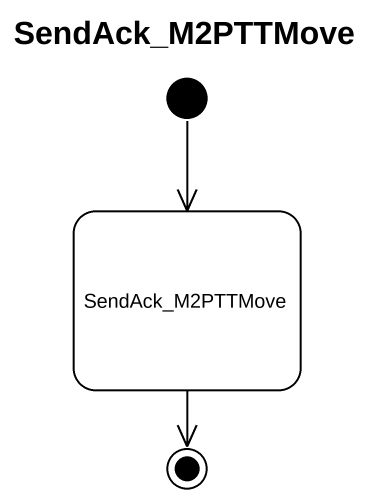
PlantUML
@startuml
title SendAck_M2PTTMove
hide empty description
state SendAck_M2PTTMove
[*] --> SendAck_M2PTTMove
SendAck_M2PTTMove --> [*]
@enduml
